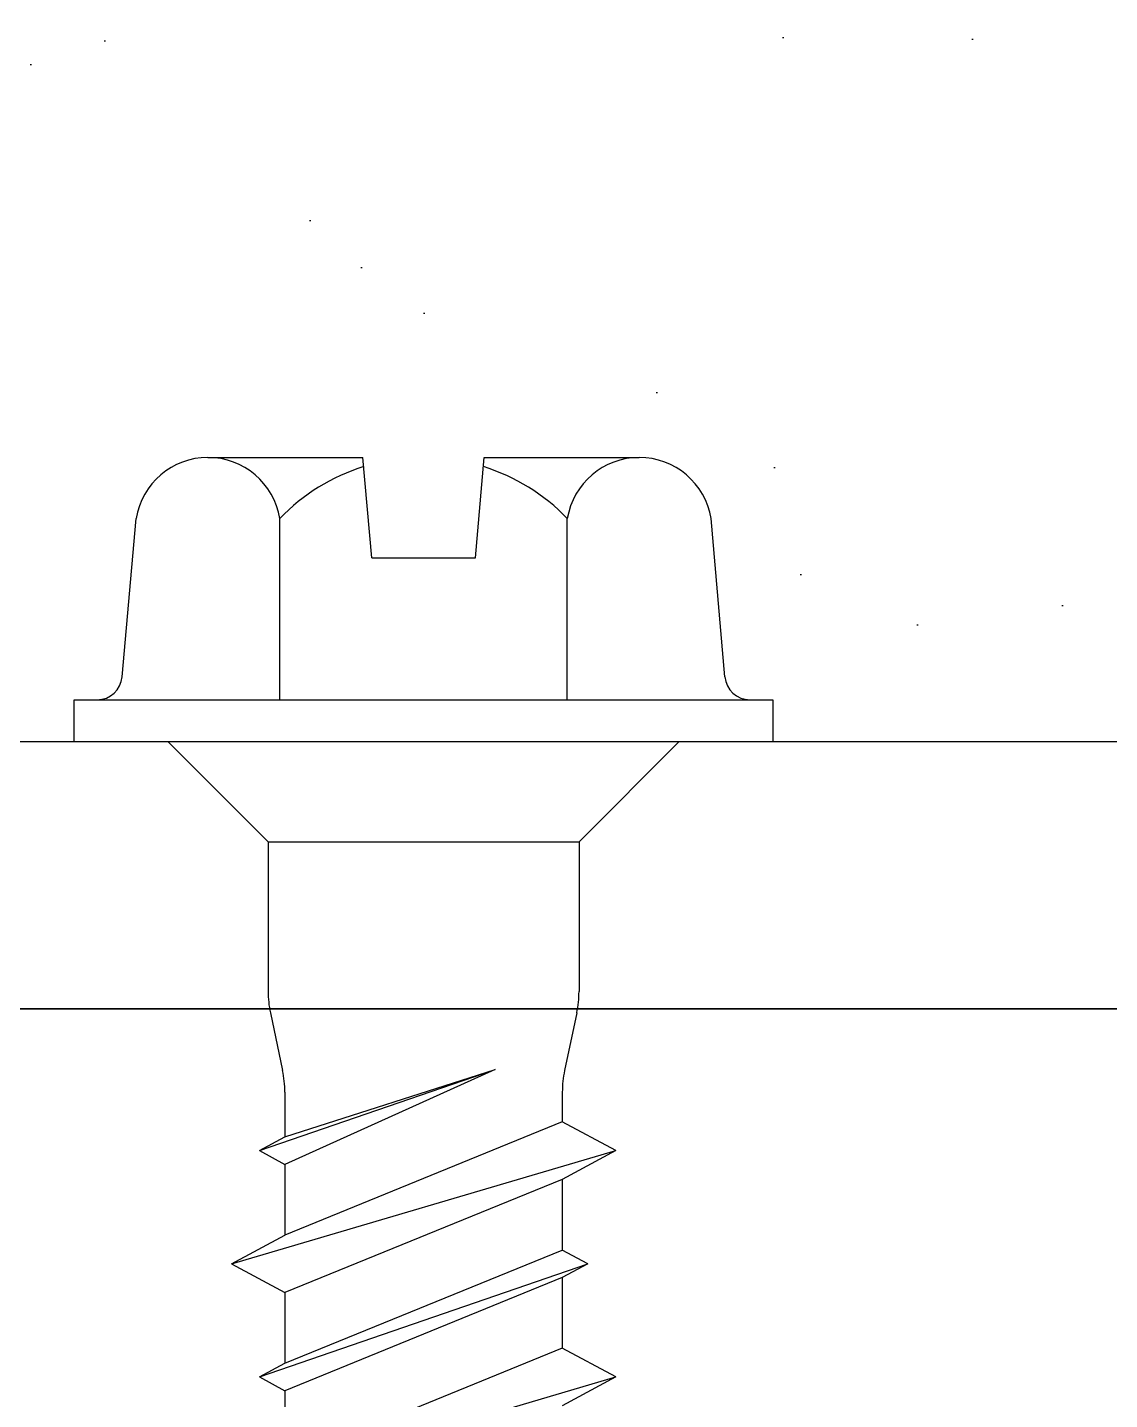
# Model space of a CAD drawing. Header units: inches. Extents: x 0.3 to 61.9, y 1.7 to 15.6.
# Drawn here: x 21.791 to 22.276, y 6.776 to 7.392 of the extents above; entities that cross this region are included whole.
import ezdxf

# ---------------------------------------------------------------- set-up
doc = ezdxf.new("R2010")
doc.units = ezdxf.units.IN
doc.header["$MEASUREMENT"] = 0
for name, color, linetype in [('Anchors', 4, 'Continuous'), ('Conditions', 1, 'Continuous'), ('Metals', 7, 'Continuous')]:
    doc.layers.add(name, color=color, linetype=linetype)

# ---------------------------------------------------------------- blocks, each defined once
blk = doc.blocks.new('Bc55')
blk.add_lwpolyline([(1.38, 0.855), (2.0131, 0.855, -0.659567), (2.03481, 0.8043, 0.192706), (1.905, 0.48), (1.905, 0.12), (0.125, 0.12), (0.125, 0), (2.035, 0), (2.035, 0.16157, -0.671875), (2.06071, 0.17206, 0.430668), (2.7, 0.18339), (2.7, 0.27), (2.64239, 0.27, -2.892356), (2.64239, 0.69), (2.7, 0.69), (2.7, 0.855), (2.75, 0.855), (2.75, 0.98), (1.38, 0.98)], format="xyb", close=True)
blk = doc.blocks.new('TH316134')
for p, q in [((-0.09675, 0.1275), (-0.02719, 0.1275)), ((-0.02325, 0.0825), (-0.02719, 0.1275)), ((0.02325, 0.0825), (0.02719, 0.1275)), ((0.02719, 0.1275), (0.09675, 0.1275)), ((-0.13522, 0.02902), (-0.129, 0.10009)), ((-0.0645, 0.01875), (-0.0645, 0.10009)), ((0.0645, 0.01875), (0.0645, 0.10009)), ((0.13522, 0.02902), (0.129, 0.10009)), ((-0.02325, 0.0825), (0.02325, 0.0825)), ((-0.15675, 0), (-0.15675, 0.01875)), ((-0.15675, 0.01875), (0.15675, 0.01875)), ((0.15675, 0.01875), (0.15675, 0)), ((-0.15675, 0), (0.15675, 0)), ((-0.11475, 0), (-0.06975, -0.045)), ((0.11475, 0), (0.06975, -0.045)), ((-0.06975, -0.045), (-0.06975, -0.1121)), ((-0.06975, -0.045), (0.06975, -0.045)), ((0.06975, -0.045), (0.06975, -0.1121)), ((-0.06874, -0.12171), (-0.06326, -0.14768)), ((0.06874, -0.12171), (0.06326, -0.14768)), ((-0.07369, -0.18359), (0.03209, -0.14715)), ((-0.06225, -0.17743), (0.03209, -0.14715)), ((0.03209, -0.14715), (-0.06225, -0.18976)), ((-0.06225, -0.1573), (-0.06225, -0.17743)), ((0.06225, -0.1573), (0.06225, -0.17067)), ((0.06225, -0.17067), (-0.06225, -0.22145)), ((0.08625, -0.18359), (0.06225, -0.17067)), ((-0.07369, -0.18359), (-0.06225, -0.17743)), ((-0.08625, -0.23437), (0.08625, -0.18359)), ((-0.07369, -0.18359), (-0.06225, -0.18976)), ((0.08625, -0.18359), (0.06225, -0.19652)), ((-0.06225, -0.18976), (-0.06225, -0.22145)), ((0.06225, -0.19652), (-0.06225, -0.2473)), ((0.06225, -0.19652), (0.06225, -0.22821)), ((-0.08625, -0.23437), (-0.06225, -0.22145)), ((-0.06225, -0.27899), (0.06225, -0.22821)), ((0.07369, -0.23437), (0.06225, -0.22821)), ((-0.08625, -0.23437), (-0.06225, -0.2473)), ((-0.07369, -0.28516), (0.07369, -0.23437)), ((0.07369, -0.23437), (0.06225, -0.24054)), ((0.06225, -0.24054), (-0.06225, -0.29132)), ((0.06225, -0.24054), (0.06225, -0.27223)), ((-0.06225, -0.2473), (-0.06225, -0.27899)), ((0.06225, -0.27223), (-0.06225, -0.32301)), ((0.08625, -0.28516), (0.06225, -0.27223)), ((-0.07369, -0.28516), (-0.06225, -0.27899)), ((-0.08625, -0.33594), (0.08625, -0.28516)), ((-0.07369, -0.28516), (-0.06225, -0.29132)), ((0.08625, -0.28516), (0.06225, -0.29808)), ((-0.06225, -0.29132), (-0.06225, -0.32301))]:
    blk.add_line(p, q)
for centre, radius, start, end in [((-0.09675, 0.09482), 0.03268, 9.28497, 170.71503), ((0, 0.0379), 0.0896, 107.42152, 136.04074), ((0, 0.0379), 0.0896, 43.95926, 72.57848), ((0.09675, 0.09482), 0.03268, 9.28497, 170.71503), ((-0.14643, 0.03), 0.01125, 270, 355), ((0.14643, 0.03), 0.01125, 185, 270), ((-0.02325, -0.1121), 0.0465, 180, 191.9357), ((0.02325, -0.1121), 0.0465, 348.0643, 0), ((-0.10875, -0.1573), 0.0465, 0, 11.9357), ((0.10875, -0.1573), 0.0465, 168.0643, 180)]:
    blk.add_arc(centre, radius, start, end)

msp = doc.modelspace()

# ---------------------------------------------------------------- hatches: boundary and pattern name
at = {"layer": 'Conditions'}
h = msp.add_hatch(dxfattribs=at)
h.set_pattern_fill('AR-CONC', color=256, scale=0.25, style=0)
h.paths.add_polyline_path([(25.74106, 7.93178), (23.1353, 7.93178), (23.1353, 6.95178), (22.03739, 6.95178), (22.03154, 6.92409, 0.052126), (22.03053, 6.91448), (22.03053, 6.90111), (22.05453, 6.88818), (22.03053, 6.87526), (22.03053, 6.84356), (22.04198, 6.8374), (22.03053, 6.83124), (22.03053, 6.79954), (22.05453, 6.78662), (22.03053, 6.77369), (22.03053, 6.742), (22.04198, 6.73584), (22.03053, 6.72967), (22.03053, 6.69798), (22.05453, 6.68506), (22.03053, 6.67213), (22.03053, 6.64044), (22.04198, 6.63428), (22.03053, 6.62811), (22.03053, 6.59642), (22.05453, 6.58349), (22.03053, 6.57057), (22.03053, 6.53888), (22.04198, 6.53271), (22.03053, 6.52655), (22.03053, 6.49486), (22.05453, 6.48193), (22.03053, 6.46901), (22.03053, 6.43731), (22.04198, 6.43115), (22.03053, 6.42499), (22.03053, 6.39329), (22.05453, 6.38037), (22.03053, 6.36744), (22.03053, 6.33575), (22.04198, 6.32959), (22.03053, 6.32342), (22.03053, 6.29173), (22.05453, 6.27881), (22.03053, 6.26588), (22.03053, 6.23419), (22.04198, 6.22803), (22.03053, 6.22186), (22.03053, 6.19017), (22.05453, 6.17724), (22.03053, 6.16432), (22.03053, 6.13263), (22.04198, 6.12646), (22.03053, 6.1203), (22.03053, 6.08861), (22.05453, 6.07568), (22.03053, 6.06276), (22.03053, 6.03888), (22.04198, 6.03271), (22.03053, 6.02655), (22.03053, 5.99486), (22.05453, 5.98193), (22.03053, 5.96901), (22.03053, 5.93731), (22.04198, 5.93115), (22.03053, 5.92499), (22.03053, 5.89329), (22.05453, 5.88037), (22.03053, 5.86744), (22.03053, 5.83575), (22.04198, 5.82959), (22.03053, 5.82342), (22.03053, 5.79173), (22.05453, 5.77881), (22.03053, 5.76588), (22.03053, 5.73419), (22.04198, 5.72803), (22.03053, 5.72186), (22.03053, 5.69017), (22.05453, 5.67724), (22.03053, 5.66432), (22.03053, 5.63263), (22.04198, 5.62646), (22.03053, 5.6203), (22.03053, 5.58861), (22.05453, 5.57568), (22.03053, 5.56276), (22.03053, 5.53106), (22.04198, 5.5249), (22.03053, 5.51874), (22.03053, 5.48611, -0.084437), (22.02792, 5.47074), (21.97851, 5.32969, -0.774123), (21.95806, 5.32969), (21.90865, 5.47074, -0.084437), (21.90603, 5.48611), (21.90603, 5.51198), (21.88203, 5.5249), (21.90603, 5.53783), (21.90603, 5.56952), (21.89459, 5.57568), (21.90603, 5.58184), (21.90603, 5.61354), (21.88203, 5.62646), (21.90603, 5.63939), (21.90603, 5.67108), (21.89459, 5.67724), (21.90603, 5.68341), (21.90603, 5.7151), (21.88203, 5.72803), (21.90603, 5.74095), (21.90603, 5.77264), (21.89459, 5.77881), (21.90603, 5.78497), (21.90603, 5.81666), (21.88203, 5.82959), (21.90603, 5.84251), (21.90603, 5.87421), (21.89459, 5.88037), (21.90603, 5.88653), (21.90603, 5.91823), (21.88203, 5.93115), (21.90603, 5.94408), (21.90603, 5.97577), (21.89459, 5.98193), (21.90603, 5.98809), (21.90603, 6.01198), (21.88203, 6.0249), (21.90603, 6.03783), (21.90603, 6.06952), (21.89459, 6.07568), (21.90603, 6.08184), (21.90603, 6.11354), (21.88203, 6.12646), (21.90603, 6.13939), (21.90603, 6.17108), (21.89459, 6.17724), (21.90603, 6.18341), (21.90603, 6.2151), (21.88203, 6.22803), (21.90603, 6.24095), (21.90603, 6.27264), (21.89459, 6.27881), (21.90603, 6.28497), (21.90603, 6.31666), (21.88203, 6.32959), (21.90603, 6.34251), (21.90603, 6.37421), (21.89459, 6.38037), (21.90603, 6.38653), (21.90603, 6.41823), (21.88203, 6.43115), (21.90603, 6.44408), (21.90603, 6.47577), (21.89459, 6.48193), (21.90603, 6.48809), (21.90603, 6.51979), (21.88203, 6.53271), (21.90603, 6.54564), (21.90603, 6.57733), (21.89459, 6.58349), (21.90603, 6.58966), (21.90603, 6.62135), (21.88203, 6.63428), (21.90603, 6.6472), (21.90603, 6.67889), (21.89459, 6.68506), (21.90603, 6.69122), (21.90603, 6.72291), (21.88203, 6.73584), (21.90603, 6.74876), (21.90603, 6.78046), (21.89459, 6.78662), (21.90603, 6.79278), (21.90603, 6.82448), (21.88203, 6.8374), (21.90603, 6.85033), (21.90603, 6.88202), (21.89459, 6.88818), (21.90603, 6.89434), (21.90603, 6.91448, 0.052126), (21.90503, 6.92409), (21.89918, 6.95178), (20.9753, 6.95178), (20.1353, 6.95178), (20.1353, 3.93673), (25.74106, 3.93673)])
h.paths.add_polyline_path([(24.30768, 6.42988), (25.55447, 6.42988), (25.55447, 5.93129), (24.30768, 5.93129)], flags=24)
h.paths.add_polyline_path([(24.30768, 5.63438), (28.08552, 5.63438), (28.08552, 4.49791), (24.30768, 4.49791)], flags=9)
h = msp.add_hatch(dxfattribs=at)
h.set_pattern_fill('AR-SAND', color=256, scale=0.125, style=0)
h.set_pattern_definition([(37.5, (11.97647, 1.57198), (-0.0078742, 0.240853), [0, -0.19, 0, -0.2125, 0, -0.203125]), (7.5, (11.97647, 1.57198), (0.221222, 0.352768), [0, -0.1025, 0, -0.17125, 0, -0.065625]), (327.5, (11.82272, 1.57198), (0.3892677, 0.0007074), [0, -0.0625, 0, -0.225, 0, -0.29375]), (317.5, (11.82272, 1.572), (0.375766, 0.1097094), [0, -0.03125, 0, -0.1475, 0, -0.16875])])
h.paths.add_polyline_path([(23.1353, 7.93178), (21.6303, 7.93178), (21.6303, 7.80678), (20.9972, 7.80678, 0.659567), (20.97549, 7.75608, -0.192706), (21.1053, 7.43178), (21.1053, 7.07178), (21.77355, 7.07178), (21.77355, 7.09053), (21.78387, 7.09053, 0.388879), (21.79508, 7.10079), (21.80087, 7.167, -0.410563), (21.83355, 7.19928), (21.90311, 7.19928), (21.90705, 7.15428), (21.95355, 7.15428), (21.95748, 7.19928), (22.02705, 7.19928, -0.410563), (22.05972, 7.167), (22.06551, 7.10079, 0.388879), (22.07672, 7.09053), (22.08705, 7.09053), (22.08705, 7.07178), (22.8853, 7.07178), (22.8853, 6.95178), (23.1353, 6.95178)])

# ---------------------------------------------------------------- linework, layer by layer
msp.add_line((20.1353, 6.95178), (23.1353, 6.95178), dxfattribs=at)

# ---------------------------------------------------------------- block references
at = {"layer": 'Anchors'}
msp.add_blockref('TH316134', (21.96828, 7.07178), dxfattribs=at)
at = {"layer": 'Metals', "xscale": -1}
msp.add_blockref('Bc55', (23.0103, 6.95178), dxfattribs=at)

doc.saveas('drawing.dxf')
